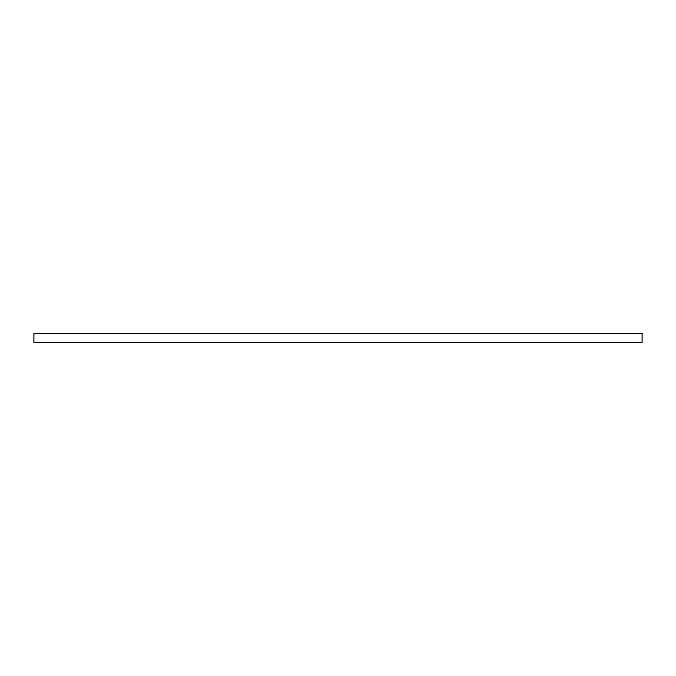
<?xml version="1.0" encoding="UTF-8"?>
<svg xmlns="http://www.w3.org/2000/svg" width="676" height="676" viewBox="0 0 676 676"><rect width="100%" height="100%" fill="white"/><g stroke="black" fill="none" stroke-linecap="round" stroke-linejoin="round"><path stroke-width="1.01" d="M642.2 333.505L33.8 333.505L33.8 342.495L642.2 342.495L642.2 333.505"/></g></svg>
